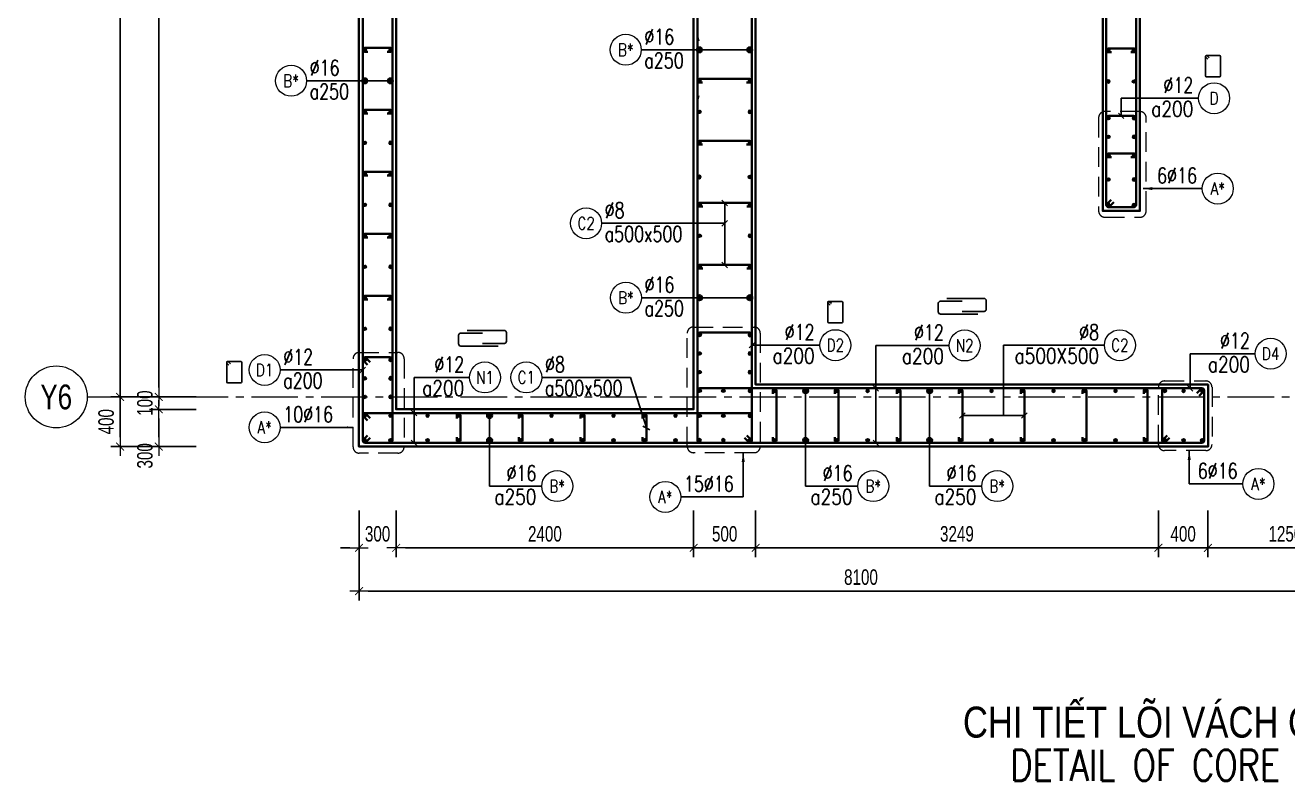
# Model space of a CAD drawing. Header units: millimetres. Extents: x 738475 to 1279438, y -34239 to 156422.
# Drawn here: x 1242286 to 1252472, y 132784 to 138878 of the extents above; entities that cross this region are included whole.
import ezdxf
from ezdxf.enums import TextEntityAlignment as Align

# ---------------------------------------------------------------- set-up
doc = ezdxf.new("R2010")
doc.units = ezdxf.units.MM
doc.header["$MEASUREMENT"] = 0
doc.linetypes.add('HIDDEN2', pattern=[4.7625, 3.175, -1.5875])
doc.linetypes.add('OF_Grid_1$0$CENTER2', pattern=[1.125, 0.75, -0.125, 0.125, -0.125])
doc.layers.get('0').update_dxf_attribs({"lineweight": 20})
doc.layers.get('Defpoints').update_dxf_attribs({"color": 151, "lineweight": 9})
for name, color, linetype, lineweight in [('KC-LEADER', 153, 'Continuous', 18), ('KC-THEP', 6, 'Continuous', 40), ('NDC_S_ANNO', 7, 'Continuous', 20), ('NDC_S_DIM', 1, 'Continuous', 15), ('NDC_S_ENG TITLE', 3, 'Continuous', 20), ('NDC_S_HIDDEN', 8, 'HIDDEN2', 13), ('NDC_S_LEADER', 1, 'Continuous', 15), ('NDC_S_REBAR', 4, 'Continuous', 35), ('NDC_S_STIRRUP', 4, 'Continuous', 40), ('NDC_S_TEXT SYMBOL', 7, 'Continuous', 20), ('NDC_S_VN TEXT', 7, 'Continuous', 20), ('NDC_S_VN TITLE', 6, 'Continuous', 35), ('NDC_S_WALL', 6, 'Continuous', 35), ('OF_Grid_1$0$NDC_S_AXIS', 5, 'OF_Grid_1$0$CENTER2', 13), ('OF_Grid_1$0$NDC_S_SYMBOL', 1, 'Continuous', 15), ('OF_Grid_1$0$NDC_S_TEXT SYMBOL', 7, 'Continuous', 20)]:
    doc.layers.add(name, color=color, linetype=linetype, lineweight=lineweight)
doc.layers.add('Leader', color=6, linetype='Continuous')
doc.layers.add('Ligature', color=1, linetype='Continuous')
doc.styles.add('NDC_ANNO', font='', dxfattribs={"width": 0.8})
doc.styles.add('NDC_ARIAL', font='arial.ttf', dxfattribs={"width": 0.85})
doc.styles.add('NDC_DIM', font='', dxfattribs={"width": 0.75})
doc.styles.add('NDC_EN TXT', font='romans.shx', dxfattribs={"width": 0.8})
doc.styles.add('NDC_VIE TXT', font='arial.ttf', dxfattribs={"width": 0.8})
doc.styles.add('OF_Grid_1$0$NDC_ANNO', font='', dxfattribs={"width": 0.8})
doc.styles.get('NDC_ANNO').set_extended_font_data('Dotum')
doc.styles.get('NDC_DIM').set_extended_font_data('Dotum')
doc.styles.get('OF_Grid_1$0$NDC_ANNO').set_extended_font_data('Dotum')
doc.dimstyles.new('NDC_1-50', dxfattribs={"dimscale": 50, "dimtxt": 2.5, "dimasz": 1, "dimexe": 1.5, "dimexo": 0, "dimgap": 0.8, "dimtad": 1, "dimdec": 0, "dimdsep": 46, "dimtxsty": 'NDC_ARIAL', "dimblk": 'DIMMARK', "dimcen": 49999.938995, "dimdle": 1.5, "dimclrd": 1, "dimclre": 1, "dimclrt": 3, "dimadec": 0, "dimazin": 0, "dimtfac": 1, "dimtdec": 0, "dimtix": 1, "dimtmove": 2, "dimatfit": 3, "dimfxl": 1, "dimarcsym": 0})
doc.dimstyles.new('NDC_dim_30', dxfattribs={"dimscale": 30, "dimtxt": 2.5, "dimasz": 1.5, "dimexe": 1.5, "dimexo": 2.5, "dimgap": 1, "dimtad": 1, "dimdec": 0, "dimzin": 0, "dimdsep": 46, "dimtxsty": 'NDC_DIM', "dimblk": 'DIMMARK', "dimcen": 0.09, "dimdle": 1.2, "dimclrd": 1, "dimclre": 1, "dimclrt": 3, "dimadec": 0, "dimazin": 0, "dimtfac": 1, "dimtdec": 0, "dimtix": 1, "dimtofl": 0, "dimtmove": 0, "dimatfit": 3, "dimfxl": 6, "dimfxlon": 1, "dimtolj": 1, "dimtzin": 0, "dimarcsym": 0})
doc.dimstyles.new('NDC_dim_50', dxfattribs={"dimscale": 50, "dimtxt": 2.5, "dimasz": 1.5, "dimexe": 1.5, "dimexo": 2.5, "dimgap": 1, "dimtad": 1, "dimdec": 0, "dimzin": 0, "dimdsep": 46, "dimtxsty": 'NDC_DIM', "dimblk": 'DIMMARK', "dimcen": 0.09, "dimdle": 1.2, "dimclrd": 1, "dimclre": 1, "dimclrt": 3, "dimadec": 0, "dimazin": 0, "dimtfac": 1, "dimtdec": 0, "dimtix": 1, "dimtofl": 0, "dimtmove": 0, "dimatfit": 3, "dimfxl": 6, "dimfxlon": 1, "dimtolj": 1, "dimtzin": 0, "dimarcsym": 0})

# ---------------------------------------------------------------- blocks, each defined once
blk = doc.blocks.new('THEP')
at = {"layer": 'KC-LEADER', "color": 6}
blk.add_circle((0, 0), 14, dxfattribs=at)
at = {"layer": 'KC-THEP'}
for p, q in [((-14, 0), (14, 0)), ((10, 10), (-10, -10)), ((-10, 10), (10, -10)), ((0, 14), (0, -14))]:
    blk.add_line(p, q, dxfattribs=at)
blk = doc.blocks.new('DIMMARK')
at = {"layer": 'NDC_S_DIM', "color": 1}
blk.add_line((-1.5, 0), (1, 0), dxfattribs=at)
at = {"layer": 'NDC_S_DIM', "color": 2, "const_width": 0.1}
blk.add_lwpolyline([(-0.42, -0.42), (0.42, 0.42)], dxfattribs=at)
blk = doc.blocks.new('*U9')
blk.add_circle((2.5, 0), 2.5)
at = {"layer": 'NDC_S_VN TEXT', "color": 3, "style": 'NDC_EN TXT', "width": 0.75}
blk.add_attdef('DK2', text='', height=2.5, dxfattribs=at).set_placement((-0.85, 0.85), align=Align.RIGHT)
at = {"layer": 'NDC_S_VN TEXT', "color": 7, "style": 'NDC_EN TXT', "width": 0.8}
blk.add_attdef('SH3', text='', height=2, dxfattribs=at).set_placement((2.5, 0), align=Align.MIDDLE)
blk = doc.blocks.new('*U13')
blk.add_circle((-2.5, 0), 2.5)
at = {"layer": 'NDC_S_VN TEXT', "color": 3, "style": 'NDC_EN TXT', "width": 0.75}
blk.add_attdef('DK1', (0.5, 0.85), '', height=2.5, dxfattribs=at)
at = {"layer": 'NDC_S_VN TEXT', "color": 7, "style": 'NDC_EN TXT', "width": 0.8}
blk.add_attdef('SH2', text='', height=2, dxfattribs=at).set_placement((-2.5, 0), align=Align.MIDDLE)
blk = doc.blocks.new('*U10')
blk.add_circle((2.5, 0), 2.5)
at = {"layer": 'NDC_S_VN TEXT', "color": 3, "style": 'NDC_EN TXT'}
for tag, width, p in [('DK2', 0.75, (-0.85, 0.85)), ('KC2', 0.8, (-0.85, -2.97))]:
    blk.add_attdef(tag, text='', height=2.5, dxfattribs=dict(at, width=width)).set_placement(p, align=Align.RIGHT)
at = {"layer": 'NDC_S_VN TEXT', "color": 7, "style": 'NDC_EN TXT', "width": 0.8}
blk.add_attdef('SH3', text='', height=2, dxfattribs=at).set_placement((2.5, 0), align=Align.MIDDLE)
blk = doc.blocks.new('*U12')
blk.add_circle((-2.5, 0), 2.5)
at = {"layer": 'NDC_S_VN TEXT', "color": 3, "style": 'NDC_EN TXT', "width": 0.75}
for tag, p in [('DK1', (0.5, 0.85)), ('KC1', (0.5, -2.97))]:
    blk.add_attdef(tag, p, '', height=2.5, dxfattribs=at)
at = {"layer": 'NDC_S_VN TEXT', "color": 7, "style": 'NDC_EN TXT', "width": 0.8}
blk.add_attdef('SH2', text='', height=2, dxfattribs=at).set_placement((-2.5, 0), align=Align.MIDDLE)
blk = doc.blocks.new('A$C72321851')
at = {"layer": 'Ligature'}
for points in [[(-61, -129), (-61, 171, -0.414214), (-43, 189), (26, 189, -0.414214), (43, 171), (43, -4)], [(-40, -4), (-40, -180, 0.414214), (-22, -197), (47, -197, 0.414214), (65, -180), (65, 121)]]:
    blk.add_lwpolyline(points, format="xyb", dxfattribs=at)
blk = doc.blocks.new('*U11')
blk.add_circle((-2.5, 0), 2.5)
at = {"layer": 'NDC_S_VN TEXT', "color": 3, "style": 'NDC_EN TXT', "width": 0.75}
for tag, p in [('DK1', (0.5, 0.85)), ('KC1', (0.5, -2.97))]:
    blk.add_attdef(tag, p, '', height=2.5, dxfattribs=at)
at = {"layer": 'NDC_S_VN TEXT', "color": 7, "style": 'NDC_EN TXT', "width": 0.8}
blk.add_attdef('SH2', text='', height=2, dxfattribs=at).set_placement((-2.5, 0), align=Align.MIDDLE)
blk = doc.blocks.new('*D522')
at = {"layer": 'Defpoints', "color": 0, "transparency": 16777216}
for p in [(1245279, 136491), (1244979, 136191), (1245279, 134663)]:
    blk.add_point(p, dxfattribs=at)
at = {"layer": 'NDC_S_DIM', "color": 1, "lineweight": -2, "transparency": 16777216}
for p, q in [((1244979, 134963), (1244979, 134588)), ((1245279, 134963), (1245279, 134588)), ((1244904, 134663), (1244829, 134663)), ((1245354, 134663), (1245429, 134663))]:
    blk.add_line(p, q, dxfattribs=at)
at = {"layer": 'NDC_S_DIM', "color": 1, "lineweight": -2, "transparency": 16777216, "xscale": 75, "yscale": 75, "zscale": 75}
blk.add_blockref('DIMMARK', (1244979, 134663), dxfattribs=at)
at = {"layer": 'NDC_S_DIM', "color": 1, "lineweight": -2, "transparency": 16777216, "xscale": 75, "yscale": 75, "zscale": 75, "rotation": 180}
blk.add_blockref('DIMMARK', (1245279, 134663), dxfattribs=at)
at = {"layer": 'NDC_S_DIM', "color": 3, "transparency": 16777216, "insert": (1245129, 134775), "char_height": 125, "attachment_point": 5, "style": 'NDC_DIM'}
blk.add_mtext('\\A1;300', dxfattribs=at)
blk = doc.blocks.new('*D523')
at = {"layer": 'Defpoints', "color": 0, "transparency": 16777216}
for p in [(1245279, 136491), (1247679, 136491), (1247679, 134663)]:
    blk.add_point(p, dxfattribs=at)
at = {"layer": 'NDC_S_DIM', "color": 1, "lineweight": -2, "transparency": 16777216}
for p, q in [((1245279, 134963), (1245279, 134588)), ((1247679, 134963), (1247679, 134588)), ((1245354, 134663), (1247604, 134663))]:
    blk.add_line(p, q, dxfattribs=at)
at = {"layer": 'NDC_S_DIM', "color": 1, "lineweight": -2, "transparency": 16777216, "xscale": 75, "yscale": 75, "zscale": 75, "rotation": 180}
blk.add_blockref('DIMMARK', (1245279, 134663), dxfattribs=at)
at = {"layer": 'NDC_S_DIM', "color": 1, "lineweight": -2, "transparency": 16777216, "xscale": 75, "yscale": 75, "zscale": 75}
blk.add_blockref('DIMMARK', (1247679, 134663), dxfattribs=at)
at = {"layer": 'NDC_S_DIM', "color": 3, "transparency": 16777216, "insert": (1246479, 134775), "char_height": 125, "attachment_point": 5, "style": 'NDC_DIM'}
blk.add_mtext('\\A1;2400', dxfattribs=at)
blk = doc.blocks.new('*D492')
at = {"layer": 'Defpoints', "color": 0, "transparency": 16777216}
for p in [(1248179, 136691), (1247679, 136491), (1248179, 134663)]:
    blk.add_point(p, dxfattribs=at)
at = {"layer": 'NDC_S_DIM', "color": 1, "lineweight": -2, "transparency": 16777216}
for p, q in [((1247679, 134963), (1247679, 134588)), ((1248179, 134963), (1248179, 134588)), ((1247754, 134663), (1248104, 134663))]:
    blk.add_line(p, q, dxfattribs=at)
at = {"layer": 'NDC_S_DIM', "color": 1, "lineweight": -2, "transparency": 16777216, "xscale": 75, "yscale": 75, "zscale": 75, "rotation": 180}
blk.add_blockref('DIMMARK', (1247679, 134663), dxfattribs=at)
at = {"layer": 'NDC_S_DIM', "color": 1, "lineweight": -2, "transparency": 16777216, "xscale": 75, "yscale": 75, "zscale": 75}
blk.add_blockref('DIMMARK', (1248179, 134663), dxfattribs=at)
at = {"layer": 'NDC_S_DIM', "color": 3, "transparency": 16777216, "insert": (1247929, 134775), "char_height": 125, "attachment_point": 5, "style": 'NDC_DIM'}
blk.add_mtext('\\A1;500', dxfattribs=at)
blk = doc.blocks.new('*D493')
at = {"layer": 'Defpoints', "color": 0, "transparency": 16777216}
for p in [(1243364, 147480), (1245608, 147480), (1245717, 135880)]:
    blk.add_point(p, dxfattribs=at)
at = {"layer": 'NDC_S_DIM', "color": 1, "lineweight": -2, "transparency": 16777216}
for p, q in [((1243664, 147480), (1243289, 147480)), ((1243364, 135955), (1243364, 147405)), ((1243664, 135880), (1243289, 135880))]:
    blk.add_line(p, q, dxfattribs=at)
at = {"layer": 'NDC_S_DIM', "color": 1, "lineweight": -2, "transparency": 16777216, "xscale": 75, "yscale": 75, "zscale": 75}
for p, rotation in [((1243364, 147480), 90), ((1243364, 135880), 270)]:
    blk.add_blockref('DIMMARK', p, dxfattribs=dict(at, rotation=rotation))
at = {"layer": 'NDC_S_DIM', "color": 3, "transparency": 16777216, "insert": (1243252, 141680), "char_height": 125, "attachment_point": 5, "rotation": 90, "style": 'NDC_DIM'}
blk.add_mtext('\\A1;11600', dxfattribs=at)
blk = doc.blocks.new('*D495')
at = {"layer": 'Defpoints', "color": 0, "transparency": 16777216}
for p in [(1253079, 135480), (1244979, 134866), (1253079, 134314)]:
    blk.add_point(p, dxfattribs=at)
at = {"layer": 'NDC_S_DIM', "color": 1, "lineweight": -2, "transparency": 16777216}
for p, q in [((1244979, 134614), (1244979, 134239)), ((1253079, 134614), (1253079, 134239)), ((1245054, 134314), (1253004, 134314))]:
    blk.add_line(p, q, dxfattribs=at)
at = {"layer": 'NDC_S_DIM', "color": 1, "lineweight": -2, "transparency": 16777216, "xscale": 75, "yscale": 75, "zscale": 75, "rotation": 180}
blk.add_blockref('DIMMARK', (1244979, 134314), dxfattribs=at)
at = {"layer": 'NDC_S_DIM', "color": 1, "lineweight": -2, "transparency": 16777216, "xscale": 75, "yscale": 75, "zscale": 75}
blk.add_blockref('DIMMARK', (1253079, 134314), dxfattribs=at)
at = {"layer": 'NDC_S_DIM', "color": 3, "transparency": 16777216, "insert": (1249029, 134426), "char_height": 125, "attachment_point": 5, "style": 'NDC_DIM'}
blk.add_mtext('\\A1;8100', dxfattribs=at)
blk = doc.blocks.new('*D496')
at = {"layer": 'Defpoints', "color": 0, "ltscale": 200, "transparency": 16777216}
for p in [(1248179, 136691), (1251428, 135574), (1251428, 134663)]:
    blk.add_point(p, dxfattribs=at)
at = {"layer": 'NDC_S_DIM', "color": 1, "lineweight": -2, "ltscale": 200, "transparency": 16777216}
for p, q in [((1248179, 134963), (1248179, 134588)), ((1251428, 134963), (1251428, 134588)), ((1248254, 134663), (1251353, 134663))]:
    blk.add_line(p, q, dxfattribs=at)
at = {"layer": 'NDC_S_DIM', "color": 1, "lineweight": -2, "ltscale": 200, "transparency": 16777216, "xscale": 75, "yscale": 75, "zscale": 75, "rotation": 180}
blk.add_blockref('DIMMARK', (1248179, 134663), dxfattribs=at)
at = {"layer": 'NDC_S_DIM', "color": 1, "lineweight": -2, "ltscale": 200, "transparency": 16777216, "xscale": 75, "yscale": 75, "zscale": 75}
blk.add_blockref('DIMMARK', (1251428, 134663), dxfattribs=at)
at = {"layer": 'NDC_S_DIM', "color": 3, "ltscale": 200, "transparency": 16777216, "insert": (1249803, 134775), "char_height": 125, "attachment_point": 5, "style": 'NDC_DIM'}
blk.add_mtext('\\A1;3249', dxfattribs=at)
blk = doc.blocks.new('*D497')
at = {"layer": 'Defpoints', "color": 0, "ltscale": 200, "transparency": 16777216}
for p in [(1251428, 135574), (1251828, 135480), (1251828, 134663)]:
    blk.add_point(p, dxfattribs=at)
at = {"layer": 'NDC_S_DIM', "color": 1, "lineweight": -2, "ltscale": 200, "transparency": 16777216}
for p, q in [((1251428, 134963), (1251428, 134588)), ((1251828, 134963), (1251828, 134588)), ((1251503, 134663), (1251753, 134663))]:
    blk.add_line(p, q, dxfattribs=at)
at = {"layer": 'NDC_S_DIM', "color": 1, "lineweight": -2, "ltscale": 200, "transparency": 16777216, "xscale": 75, "yscale": 75, "zscale": 75, "rotation": 180}
blk.add_blockref('DIMMARK', (1251428, 134663), dxfattribs=at)
at = {"layer": 'NDC_S_DIM', "color": 1, "lineweight": -2, "ltscale": 200, "transparency": 16777216, "xscale": 75, "yscale": 75, "zscale": 75}
blk.add_blockref('DIMMARK', (1251828, 134663), dxfattribs=at)
at = {"layer": 'NDC_S_DIM', "color": 3, "ltscale": 200, "transparency": 16777216, "insert": (1251628, 134775), "char_height": 125, "attachment_point": 5, "style": 'NDC_DIM'}
blk.add_mtext('\\A1;400', dxfattribs=at)
blk = doc.blocks.new('*D498')
at = {"layer": 'Defpoints', "color": 0, "ltscale": 200, "transparency": 16777216}
for p in [(1251828, 135480), (1253078, 135480), (1253078, 134663)]:
    blk.add_point(p, dxfattribs=at)
at = {"layer": 'NDC_S_DIM', "color": 1, "lineweight": -2, "ltscale": 200, "transparency": 16777216}
for p, q in [((1251828, 134963), (1251828, 134588)), ((1253078, 134963), (1253078, 134588)), ((1251903, 134663), (1253003, 134663))]:
    blk.add_line(p, q, dxfattribs=at)
at = {"layer": 'NDC_S_DIM', "color": 1, "lineweight": -2, "ltscale": 200, "transparency": 16777216, "xscale": 75, "yscale": 75, "zscale": 75, "rotation": 180}
blk.add_blockref('DIMMARK', (1251828, 134663), dxfattribs=at)
at = {"layer": 'NDC_S_DIM', "color": 1, "lineweight": -2, "ltscale": 200, "transparency": 16777216, "xscale": 75, "yscale": 75, "zscale": 75}
blk.add_blockref('DIMMARK', (1253078, 134663), dxfattribs=at)
at = {"layer": 'NDC_S_DIM', "color": 3, "ltscale": 200, "transparency": 16777216, "insert": (1252453, 134775), "char_height": 125, "attachment_point": 5, "style": 'NDC_DIM'}
blk.add_mtext('\\A1;1250', dxfattribs=at)
blk = doc.blocks.new('*U15')
at = {"layer": 'OF_Grid_1$0$NDC_S_SYMBOL'}
blk.add_line((5, 0), (9, 0), dxfattribs=at)
blk.add_circle((0, 0), 5, dxfattribs=at)
at = {"layer": 'OF_Grid_1$0$NDC_S_TEXT SYMBOL', "color": 7, "style": 'OF_Grid_1$0$NDC_ANNO', "width": 0.8}
blk.add_attdef('GRID', text='', height=4, rotation=270, dxfattribs=at).set_placement((0, 0), align=Align.MIDDLE)
blk = doc.blocks.new('*D502')
at = {"layer": 'Defpoints', "color": 0, "ltscale": 200, "transparency": 16777216}
for p in [(1245717, 135880), (1243364, 135780), (1245279, 135780)]:
    blk.add_point(p, dxfattribs=at)
at = {"layer": 'NDC_S_DIM', "color": 1, "lineweight": -2, "ltscale": 200, "transparency": 16777216}
for p, q in [((1243364, 135955), (1243364, 136030)), ((1243664, 135880), (1243289, 135880)), ((1243664, 135780), (1243289, 135780)), ((1243364, 135705), (1243364, 135630))]:
    blk.add_line(p, q, dxfattribs=at)
at = {"layer": 'NDC_S_DIM', "color": 1, "lineweight": -2, "ltscale": 200, "transparency": 16777216, "xscale": 75, "yscale": 75, "zscale": 75}
for p, rotation in [((1243364, 135880), 270), ((1243364, 135780), 90)]:
    blk.add_blockref('DIMMARK', p, dxfattribs=dict(at, rotation=rotation))
at = {"layer": 'NDC_S_DIM', "color": 3, "ltscale": 200, "transparency": 16777216, "insert": (1243252, 135830), "char_height": 125, "attachment_point": 5, "rotation": 90, "style": 'NDC_DIM'}
blk.add_mtext('\\A1;100', dxfattribs=at)
blk = doc.blocks.new('*D503')
at = {"layer": 'Defpoints', "color": 0, "ltscale": 200, "transparency": 16777216}
for p in [(1245279, 135780), (1243364, 135480), (1245041, 135480)]:
    blk.add_point(p, dxfattribs=at)
at = {"layer": 'NDC_S_DIM', "color": 1, "lineweight": -2, "ltscale": 200, "transparency": 16777216}
for p, q in [((1243664, 135780), (1243289, 135780)), ((1243364, 135705), (1243364, 135555)), ((1243664, 135480), (1243289, 135480))]:
    blk.add_line(p, q, dxfattribs=at)
at = {"layer": 'NDC_S_DIM', "color": 1, "lineweight": -2, "ltscale": 200, "transparency": 16777216, "xscale": 75, "yscale": 75, "zscale": 75}
for p, rotation in [((1243364, 135780), 90), ((1243364, 135480), 270)]:
    blk.add_blockref('DIMMARK', p, dxfattribs=dict(at, rotation=rotation))
at = {"layer": 'NDC_S_DIM', "color": 3, "ltscale": 200, "transparency": 16777216, "insert": (1243252, 135405), "char_height": 125, "attachment_point": 5, "rotation": 90, "style": 'NDC_DIM'}
blk.add_mtext('\\A1;300', dxfattribs=at)
blk = doc.blocks.new('*D504')
at = {"layer": 'Defpoints', "color": 0, "ltscale": 200, "transparency": 16777216}
for p in [(1243052, 135880), (1245093, 135880), (1245061, 135480)]:
    blk.add_point(p, dxfattribs=at)
at = {"layer": 'NDC_S_DIM', "color": 1, "lineweight": -2, "ltscale": 200, "transparency": 16777216}
for p, q in [((1243352, 135880), (1242977, 135880)), ((1243052, 135555), (1243052, 135805)), ((1243352, 135480), (1242977, 135480))]:
    blk.add_line(p, q, dxfattribs=at)
at = {"layer": 'NDC_S_DIM', "color": 1, "lineweight": -2, "ltscale": 200, "transparency": 16777216, "xscale": 75, "yscale": 75, "zscale": 75}
for p, rotation in [((1243052, 135880), 90), ((1243052, 135480), 270)]:
    blk.add_blockref('DIMMARK', p, dxfattribs=dict(at, rotation=rotation))
at = {"layer": 'NDC_S_DIM', "color": 3, "ltscale": 200, "transparency": 16777216, "insert": (1242939, 135680), "char_height": 125, "attachment_point": 5, "rotation": 90, "style": 'NDC_DIM'}
blk.add_mtext('\\A1;400', dxfattribs=at)
blk = doc.blocks.new('*D505')
at = {"layer": 'Defpoints', "color": 0, "ltscale": 200, "transparency": 16777216}
for p in [(1243052, 147480), (1245093, 147480), (1245093, 135880)]:
    blk.add_point(p, dxfattribs=at)
at = {"layer": 'NDC_S_DIM', "color": 1, "lineweight": -2, "ltscale": 200, "transparency": 16777216}
for p, q in [((1243352, 147480), (1242977, 147480)), ((1243052, 135955), (1243052, 147405)), ((1243352, 135880), (1242977, 135880))]:
    blk.add_line(p, q, dxfattribs=at)
at = {"layer": 'NDC_S_DIM', "color": 1, "lineweight": -2, "ltscale": 200, "transparency": 16777216, "xscale": 75, "yscale": 75, "zscale": 75}
for p, rotation in [((1243052, 147480), 90), ((1243052, 135880), 270)]:
    blk.add_blockref('DIMMARK', p, dxfattribs=dict(at, rotation=rotation))
at = {"layer": 'NDC_S_DIM', "color": 3, "ltscale": 200, "transparency": 16777216, "insert": (1242939, 141680), "char_height": 125, "attachment_point": 5, "rotation": 90, "style": 'NDC_DIM'}
blk.add_mtext('\\A1;11600', dxfattribs=at)
blk = doc.blocks.new('Drawing name_symbol')
at = {"layer": 'NDC_S_ENG TITLE', "style": 'NDC_EN TXT', "width": 0.8}
blk.add_attdef('SECTDET1', text='', height=5, dxfattribs=at).set_placement((0, 1.01), align=Align.CENTER)
at = {"layer": 'NDC_S_TEXT SYMBOL', "lineweight": 25, "style": 'NDC_ANNO', "width": 0.8}
blk.add_attdef('SSCALE', text='', height=2.5, dxfattribs=at).set_placement((0, -4), align=Align.CENTER)
at = {"layer": 'NDC_S_VN TITLE', "style": 'NDC_VIE TXT', "width": 0.8}
blk.add_attdef('SECTDET2', text='', height=5, dxfattribs=at).set_placement((0, 7.97), align=Align.CENTER)

msp = doc.modelspace()

# ---------------------------------------------------------------- linework, layer by layer
at = {"layer": 'Ligature'}
for points in [[(1251827.441, 138605.057), (1251811.475, 138621.023, -0.668178638), (1251817.248, 138634.962), (1251921.877, 138634.962, -0.414213562), (1251930.042, 138626.797), (1251930.042, 138469.689, -0.414213562), (1251921.877, 138461.524), (1251817.248, 138461.524, -0.414213562), (1251809.084, 138469.689), (1251809.084, 138626.797, -0.668178638), (1251823.022, 138632.57), (1251838.988, 138616.604)], [(1248779.546, 136621.03), (1248763.58, 136636.996, -0.668178638), (1248769.353, 136650.934), (1248873.982, 136650.934, -0.414213562), (1248882.147, 136642.77), (1248882.147, 136485.662, -0.414213562), (1248873.982, 136477.497), (1248769.353, 136477.497, -0.414213562), (1248761.188, 136485.662), (1248761.188, 136642.77, -0.668178638), (1248775.126, 136648.543), (1248791.092, 136632.577)], [(1243929.975, 136136.662), (1243914.009, 136152.628, -0.668178638), (1243919.782, 136166.566), (1244024.411, 136166.566, -0.414213562), (1244032.576, 136158.401), (1244032.576, 136001.293, -0.414213562), (1244024.411, 135993.128), (1243919.782, 135993.128, -0.414213562), (1243911.617, 136001.293), (1243911.617, 136158.401, -0.668178638), (1243925.555, 136164.174), (1243941.521, 136148.208)]]:
    msp.add_lwpolyline(points, format="xyb", dxfattribs=at)
at = {"layer": 'NDC_S_HIDDEN', "ltscale": 50}
for points in [[(1250996.149, 137330.175), (1251279.735, 137330.175, 0.414213562), (1251329.735, 137380.175), (1251329.735, 138131.933, 0.414213562), (1251279.735, 138181.933), (1250996.149, 138181.933, 0.414213562), (1250946.149, 138131.933), (1250946.149, 137380.175, 0.414213562)], [(1247676.751, 136444.148), (1248166.759, 136444.148, -0.414213562), (1248216.759, 136394.148), (1248216.759, 135480.539, -0.414213562), (1248166.759, 135430.539), (1247676.751, 135430.539, -0.414213562), (1247626.751, 135480.539), (1247626.751, 136394.148, -0.414213562)], [(1244981.027, 136238.741), (1245293.287, 136238.741, -0.414213562), (1245343.287, 136188.741), (1245343.287, 135477.191, -0.414213562), (1245293.287, 135427.191), (1244981.027, 135427.191, -0.414213562), (1244931.027, 135477.191), (1244931.027, 136188.741, -0.414213562)], [(1251478.036, 136008.741), (1251810.943, 136008.741, -0.414213562), (1251860.943, 135958.741), (1251860.943, 135497, -0.414213562), (1251810.943, 135447), (1251478.036, 135447, -0.414213562), (1251428.036, 135497), (1251428.036, 135958.741, -0.414213562)]]:
    msp.add_lwpolyline(points, format="xyb", close=True, dxfattribs=at)
at = {"layer": 'NDC_S_REBAR'}
for points in [[(1245207.348, 138665.175), (1245232.348, 138665.175, 1), (1245232.348, 138695.175), (1245025.324, 138695.175, 1), (1245025.324, 138665.175), (1245050.324, 138665.175)], [(1251206.548, 138660.256), (1251231.548, 138660.256, 1), (1251231.548, 138690.256), (1251024.524, 138690.256, 1), (1251024.524, 138660.256), (1251049.524, 138660.256)], [(1248105.792, 138415.175), (1248130.792, 138415.175, 1), (1248130.792, 138445.175), (1247725.324, 138445.175, 1), (1247725.324, 138415.175), (1247750.324, 138415.175)], [(1245207.348, 138165.175), (1245232.348, 138165.175, 1), (1245232.348, 138195.175), (1245025.324, 138195.175, 1), (1245025.324, 138165.175), (1245050.324, 138165.175)], [(1248105.792, 137915.175), (1248130.792, 137915.175, 1), (1248130.792, 137945.175), (1247725.324, 137945.175, 1), (1247725.324, 137915.175), (1247750.324, 137915.175)], [(1251206.548, 137813.32), (1251231.548, 137813.32, 1), (1251231.548, 137843.32), (1251024.524, 137843.32, 1), (1251024.524, 137813.32), (1251049.524, 137813.32)], [(1245207.348, 137665.175), (1245232.348, 137665.175, 1), (1245232.348, 137695.175), (1245025.324, 137695.175, 1), (1245025.324, 137665.175), (1245050.324, 137665.175)], [(1248107.348, 137415.175), (1248132.348, 137415.175, 1), (1248132.348, 137445.175), (1247726.879, 137445.175, 1), (1247726.879, 137415.175), (1247751.879, 137415.175)], [(1245207.348, 137165.175), (1245232.348, 137165.175, 1), (1245232.348, 137195.175), (1245025.324, 137195.175, 1), (1245025.324, 137165.175), (1245050.324, 137165.175)], [(1248107.348, 136915.175), (1248132.348, 136915.175, 1), (1248132.348, 136945.175), (1247726.879, 136945.175, 1), (1247726.879, 136915.175), (1247751.879, 136915.175)], [(1245207.348, 136665.175), (1245232.348, 136665.175, 1), (1245232.348, 136695.175), (1245025.324, 136695.175, 1), (1245025.324, 136665.175), (1245050.324, 136665.175)], [(1248317.348, 135905.175), (1248317.348, 135930.175, -1), (1248347.348, 135930.175), (1248347.348, 135530.175, -1), (1248317.348, 135530.175), (1248317.348, 135555.175)], [(1248817.348, 135905.175), (1248817.348, 135930.175, -1), (1248847.348, 135930.175), (1248847.348, 135530.175, -1), (1248817.348, 135530.175), (1248817.348, 135555.175)], [(1249317.348, 135905.175), (1249317.348, 135930.175, -1), (1249347.348, 135930.175), (1249347.348, 135530.175, -1), (1249317.348, 135530.175), (1249317.348, 135555.175)], [(1249817.348, 135905.175), (1249817.348, 135930.175, -1), (1249847.348, 135930.175), (1249847.348, 135530.175, -1), (1249817.348, 135530.175), (1249817.348, 135555.175)], [(1250317.348, 135905.175), (1250317.348, 135930.175, -1), (1250347.348, 135930.175), (1250347.348, 135530.175, -1), (1250317.348, 135530.175), (1250317.348, 135555.175)], [(1250817.348, 135905.175), (1250817.348, 135930.175, -1), (1250847.348, 135930.175), (1250847.348, 135530.175, -1), (1250817.348, 135530.175), (1250817.348, 135555.175)], [(1251310.324, 135905.175), (1251310.324, 135930.175, -1), (1251340.324, 135930.175), (1251340.324, 135530.175, -1), (1251310.324, 135530.175), (1251310.324, 135555.175)], [(1245767.348, 135555.175), (1245767.348, 135530.175, 1), (1245797.348, 135530.175), (1245797.348, 135730.175, 1), (1245767.348, 135730.175), (1245767.348, 135705.175)], [(1246267.348, 135555.175), (1246267.348, 135530.175, 1), (1246297.348, 135530.175), (1246297.348, 135730.175, 1), (1246267.348, 135730.175), (1246267.348, 135705.175)], [(1246767.348, 135555.175), (1246767.348, 135530.175, 1), (1246797.348, 135530.175), (1246797.348, 135730.175, 1), (1246767.348, 135730.175), (1246767.348, 135705.175)], [(1247267.348, 135555.175), (1247267.348, 135530.175, 1), (1247297.348, 135530.175), (1247297.348, 135730.175, 1), (1247267.348, 135730.175), (1247267.348, 135705.175)]]:
    msp.add_lwpolyline(points, format="xyb", dxfattribs=at)
at = {"layer": 'NDC_S_STIRRUP'}
for points in [[(1245048.836, 135570.175), (1245008.836, 135530.175, 0.414213562), (1245028.836, 135510.175), (1245228.836, 135510.175, 0.414213562), (1245248.836, 135530.175), (1245248.836, 147830.175, 0.414213562), (1245228.836, 147850.175), (1245028.836, 147850.175, 0.414213562), (1245008.836, 147830.175), (1245008.836, 135530.175, 0.414213562), (1245028.836, 135510.175), (1245068.836, 135550.175)], [(1247718.836, 138311.525), (1247708.836, 138281.525), (1247708.836, 147830.175, -0.414213562), (1247728.836, 147850.175), (1248128.836, 147850.175, -0.414213562), (1248148.836, 147830.175), (1248148.836, 144580.85), (1248148.836, 144580.85)], [(1251048.036, 137470.175), (1251008.036, 137430.175, 0.414213562), (1251028.036, 137410.175), (1251228.036, 137410.175, 0.414213562), (1251248.036, 137430.175), (1251248.036, 147830.175, 0.414213562), (1251228.036, 147850.175), (1251028.036, 147850.175, 0.414213562), (1251008.036, 147830.175), (1251008.036, 137430.175, 0.414213562), (1251028.036, 137410.175), (1251068.036, 137450.175)], [(1248148.836, 145080.175), (1248148.836, 145080.175), (1248148.836, 135530.175, -0.414213562), (1248128.836, 135510.175), (1247728.836, 135510.175, -0.414213562), (1247708.836, 135530.175), (1247708.836, 138780.85), (1247718.836, 138750.85)], [(1251048.036, 137470.175), (1251008.036, 137430.175, 0.414213562), (1251028.036, 137410.175), (1251228.036, 137410.175, 0.414213562), (1251248.036, 137430.175), (1251248.036, 138127.615, 0.414213562), (1251228.036, 138147.615), (1251028.036, 138147.615, 0.414213562), (1251008.036, 138127.615), (1251008.036, 137430.175, 0.414213562), (1251028.036, 137410.175), (1251068.036, 137450.175)], [(1248108.836, 135570.175), (1248148.836, 135530.175, -0.414213562), (1248128.836, 135510.175), (1247728.836, 135510.175, -0.414213562), (1247708.836, 135530.175), (1247708.836, 136379.991, -0.414213562), (1247728.836, 136399.991), (1248128.836, 136399.991, -0.414213562), (1248148.836, 136379.991), (1248148.836, 135530.175, -0.414213562), (1248128.836, 135510.175), (1248088.836, 135550.175)], [(1245048.836, 136140.175), (1245008.836, 136180.175, -0.414213562), (1245028.836, 136200.175), (1245228.836, 136200.175, -0.414213562), (1245248.836, 136180.175), (1245248.836, 135530.175, -0.414213562), (1245228.836, 135510.175), (1245028.836, 135510.175, -0.414213562), (1245008.836, 135530.175), (1245008.836, 136180.175, -0.414213562), (1245028.836, 136200.175), (1245068.836, 136160.175)], [(1251738.036, 135910.175), (1251778.036, 135950.175, -0.414213562), (1251798.036, 135930.175), (1251798.036, 135530.175, -0.414213562), (1251778.036, 135510.175), (1247728.836, 135510.175, -0.414213562), (1247708.836, 135530.175), (1247708.836, 135930.175, -0.414213562), (1247728.836, 135950.175), (1251778.036, 135950.175, -0.414213562), (1251798.036, 135930.175), (1251758.036, 135890.175)], [(1251498.036, 135570.175), (1251458.036, 135530.175, 0.414213562), (1251478.036, 135510.175), (1251778.036, 135510.175, 0.414213562), (1251798.036, 135530.175), (1251798.036, 135930.175, 0.414213562), (1251778.036, 135950.175), (1251478.036, 135950.175, 0.414213562), (1251458.036, 135930.175), (1251458.036, 135530.175, 0.414213562), (1251478.036, 135510.175), (1251518.036, 135550.175)], [(1245068.836, 135710.175), (1245028.836, 135750.175, 0.414213562), (1245008.836, 135730.175), (1245008.836, 135530.175, 0.414213562), (1245028.836, 135510.175), (1248128.836, 135510.175, 0.414213562), (1248148.836, 135530.175), (1248148.836, 135730.175, 0.414357585), (1248128.836, 135750.175), (1245028.836, 135750.175, 0.414213562), (1245008.836, 135730.175), (1245048.836, 135690.175)]]:
    msp.add_lwpolyline(points, format="xyb", dxfattribs=at)
at = {"layer": 'NDC_S_WALL'}
for points in [[(1251278.836, 147380.175), (1251278.836, 137380.175), (1250978.836, 137380.175), (1250978.836, 143030.175), (1248178.836, 143030.175), (1248178.836, 135980.175), (1251828.836, 135980.175), (1251828.836, 135480.175), (1244978.836, 135480.175), (1244978.836, 147880.175)], [(1245278.836, 147580.175), (1245278.836, 135780.175), (1247678.836, 135780.175), (1247678.836, 147580.175)]]:
    msp.add_lwpolyline(points, dxfattribs=at)
at = {"layer": 'OF_Grid_1$0$NDC_S_AXIS', "ltscale": 500}
msp.add_line((1242986.353, 135880.175), (1261606.941, 135880.175), dxfattribs=at)

# ---------------------------------------------------------------- block references
at = {"layer": 'KC-THEP'}
for p, rotation in [((1245025.324, 138680.175), 189.6685644363809), ((1247725.324, 138680.175), 189.6685644363809), ((1251231.548, 138675.256), 9.668564436380926), ((1245025.324, 138430.175), 189.6685644363809), ((1247725.324, 138430.175), 189.6685644363809), ((1251231.548, 138425.256), 9.668564436380926), ((1245025.324, 138180.175), 189.6685644363809), ((1247725.324, 138180.175), 189.6685644363809), ((1251024.524, 138128.32), 189.6685644363809), ((1245025.324, 137930.175), 189.6685644363809), ((1247725.324, 137930.175), 189.6685644363809), ((1251024.524, 137978.32), 189.6685644363809), ((1251024.524, 137828.32), 189.6685644363809), ((1245025.324, 137680.175), 189.6685644363809), ((1248132.348, 137654.743), 9.668564436380926), ((1251024.524, 137633.7), 189.6685644363809), ((1245025.324, 137430.175), 189.6685644363809), ((1247726.879, 137430.175), 189.6685644363809), ((1251231.548, 137428.32), 9.668564436380946), ((1245025.324, 137180.175), 189.6685644363809), ((1247726.879, 137180.175), 189.6685644363809), ((1245025.324, 136930.175), 189.6685644363809), ((1247726.879, 136930.175), 189.6685644363809), ((1245025.324, 136680.175), 189.6685644363809), ((1247726.879, 136680.175), 189.6685644363809), ((1245025.324, 136430.175), 189.6685644363809), ((1247726.879, 136380.175), 189.6685644363807), ((1245025.324, 136180.175), 189.6685644363809), ((1247726.879, 136230.175), 189.6685644363809), ((1247726.879, 136080.175), 189.6685644363809), ((1245025.324, 136030.175), 189.6685644363809), ((1245025.324, 135880.175), 189.6685644363809), ((1247726.879, 135930.175), 189.6685644363809), ((1247918.109, 135930.175), 189.6685644363809), ((1251325.324, 135930.175), 189.6685644363809), ((1245025.324, 135730.175), 189.6685644363809), ((1247726.879, 135728.47), 189.6685644363809), ((1247918.109, 135728.47), 189.6685644363809), ((1245232.348, 135530.175), 9.668564436380926), ((1245532.348, 135530.175), 9.668564436380926), ((1245782.348, 135530.175), 9.668564436380926), ((1246032.348, 135530.175), 9.668564436380926), ((1246282.348, 135530.175), 9.668564436380926), ((1246532.348, 135530.175), 9.668564436380926), ((1246782.348, 135530.175), 9.668564436380926), ((1247032.348, 135530.175), 9.668564436380926), ((1247282.348, 135530.175), 9.668564436380926), ((1247532.348, 135530.175), 9.668564436380926), ((1248132.348, 135530.175), 9.668564436380946), ((1248332.348, 135530.175), 9.668564436380946), ((1248582.348, 135530.175), 9.668564436380946), ((1248832.348, 135530.175), 9.668564436380946), ((1249082.348, 135530.175), 9.668564436380946), ((1249332.348, 135530.175), 9.668564436380946), ((1249582.348, 135530.175), 9.668564436380946), ((1249832.348, 135530.175), 9.668564436380946), ((1250082.348, 135530.175), 9.668564436380946), ((1250332.348, 135530.175), 9.668564436380946), ((1250582.348, 135530.175), 9.668564436380946), ((1250832.348, 135530.175), 9.668564436380946), ((1251082.348, 135530.175), 9.668564436380946), ((1251481.548, 135530.175), 9.668564436380946), ((1251631.548, 135530.175), 9.668564436380946), ((1251781.548, 135530.175), 9.668564436380946)]:
    msp.add_blockref('THEP', p, dxfattribs=dict(at, rotation=rotation))
at = {"layer": 'KC-THEP', "xscale": -1}
for p, rotation in [((1245232.348, 138680.175), 170.331435563619), ((1248132.348, 138680.175), 170.331435563619), ((1251024.524, 138675.256), 350.3314355636191), ((1245232.348, 138430.175), 170.331435563619), ((1248132.348, 138430.175), 170.331435563619), ((1251024.524, 138425.256), 350.3314355636191), ((1245232.348, 138180.175), 170.331435563619), ((1248132.348, 138180.175), 170.331435563619), ((1251231.548, 138128.32), 170.331435563619), ((1245232.348, 137930.175), 170.331435563619), ((1248132.348, 137930.175), 170.331435563619), ((1251231.548, 137978.32), 170.331435563619), ((1251231.548, 137828.32), 170.331435563619), ((1245232.348, 137680.175), 170.331435563619), ((1247725.324, 137654.743), 350.3314355636191), ((1251231.548, 137633.7), 170.331435563619), ((1245232.348, 137430.175), 170.331435563619), ((1248132.348, 137430.175), 170.331435563619), ((1251024.524, 137428.32), 350.3314355636191), ((1245232.348, 137180.175), 170.331435563619), ((1248132.348, 137180.175), 170.331435563619), ((1245232.348, 136930.175), 170.331435563619), ((1248132.348, 136930.175), 170.331435563619), ((1245232.348, 136680.175), 170.331435563619), ((1248132.348, 136680.175), 170.331435563619), ((1245232.348, 136430.175), 170.331435563619), ((1248132.348, 136380.175), 170.331435563619), ((1245232.348, 136180.175), 170.331435563619), ((1248132.348, 136230.175), 170.331435563619), ((1248132.348, 136080.175), 170.331435563619), ((1245232.348, 136030.175), 170.331435563619), ((1245232.348, 135880.175), 170.331435563619), ((1248132.348, 135930.175), 170.331435563619), ((1248332.348, 135930.175), 170.331435563619), ((1248582.348, 135930.175), 170.331435563619), ((1248832.348, 135930.175), 170.331435563619), ((1249082.348, 135930.175), 170.331435563619), ((1249332.348, 135930.175), 170.331435563619), ((1249582.348, 135930.175), 170.331435563619), ((1249832.348, 135930.175), 170.331435563619), ((1250082.348, 135930.175), 170.331435563619), ((1250332.348, 135930.175), 170.331435563619), ((1250582.348, 135930.175), 170.331435563619), ((1250832.348, 135930.175), 170.331435563619), ((1251082.348, 135930.175), 170.331435563619), ((1251481.548, 135930.175), 170.331435563619), ((1251631.548, 135930.175), 170.331435563619), ((1251781.548, 135930.175), 170.331435563619), ((1245232.348, 135730.175), 170.331435563619), ((1245532.348, 135730.175), 170.331435563619), ((1245782.348, 135730.175), 170.331435563619), ((1246032.348, 135730.175), 170.331435563619), ((1246282.348, 135730.175), 170.331435563619), ((1246532.348, 135730.175), 170.331435563619), ((1246782.348, 135730.175), 170.331435563619), ((1247032.348, 135730.175), 170.331435563619), ((1247282.348, 135730.175), 170.331435563619), ((1247532.348, 135730.175), 170.331435563619), ((1248132.348, 135728.47), 170.331435563619), ((1245025.324, 135530.175), 350.3314355636191), ((1247726.879, 135530.175), 350.3314355636191), ((1247918.109, 135530.175), 350.3314355636191), ((1251325.324, 135530.175), 350.3314355636191)]:
    msp.add_blockref('THEP', p, dxfattribs=dict(at, rotation=rotation))
at = {"layer": 'Leader', "rotation": 89.99999999999997}
for p in [(1249841.86, 136609.91), (1245971.7, 136351.848)]:
    msp.add_blockref('A$C72321851', p, dxfattribs=at)
at = {"layer": 'NDC_S_ANNO'}
ref = msp.add_blockref('Drawing name_symbol', (1253126.491, 132733.566), dxfattribs=dict(at, xscale=50, yscale=50, zscale=50))
ref.add_attrib('SECTDET1', 'DETAIL OF CORE WALL OF-CW6+CW1+CW2', dxfattribs={"layer": 'NDC_S_ENG TITLE', "height": 250, "style": 'NDC_EN TXT', "width": 0.8}).set_placement((1253126.491, 132784.13), align=Align.CENTER)
ref.add_attrib('SECTDET2', 'CHI TIẾT LÕI VÁCH OF-CW6+CW1+CW2 TẦNG 4F', dxfattribs={"layer": 'NDC_S_VN TITLE', "height": 250, "style": 'NDC_VIE TXT', "width": 0.8}).set_placement((1253126.491, 133132.099), align=Align.CENTER)
at = {"layer": 'NDC_S_VN TEXT', "xscale": 50, "yscale": 50, "zscale": 50}
for name, p, values in [('*U11', (1247256.377, 138680.175), {'SH2': 'B*', 'DK1': '%%C16', 'KC1': 'a250'}), ('*U11', (1244556.377, 138430.175), {'SH2': 'B*', 'DK1': '%%C16', 'KC1': 'a250'}), ('*U10', (1251752.514, 138289.557), {'SH3': 'D', 'DK2': '%%C12', 'KC2': 'a200'}), ('*U9', (1251782.27, 137561.079), {'SH3': 'A*', 'DK2': '6%%C16'}), ('*U12', (1246936.3, 137280.813), {'SH2': 'C2', 'DK1': '%%c8', 'KC1': 'a500x500'}), ('*U11', (1247257.932, 136680.175), {'SH2': 'B*', 'DK1': '%%C16', 'KC1': 'a250'}), ('*U10', (1248697.314, 136297.663), {'SH3': 'D2', 'DK2': '%%C12', 'KC2': 'a200'}), ('*U10', (1249740.439, 136295.084), {'SH3': 'N2', 'DK2': '%%C12', 'KC2': 'a200'}), ('*U10', (1250992.372, 136297.517), {'SH3': 'C2', 'DK2': '%%c8', 'KC2': 'a500X500'}), ('*U10', (1252209.223, 136228.9), {'SH3': 'D4', 'DK2': '%%C12', 'KC2': 'a200'}), ('*U11', (1244342.899, 136097.663), {'SH2': 'D1', 'DK1': '%%C12', 'KC1': 'a200'}), ('*U10', (1245870.279, 136037.023), {'SH3': 'N1', 'DK2': '%%C12', 'KC2': 'a200'}), ('*U12', (1246453.887, 136037.667), {'SH2': 'C1', 'DK1': '%%c8', 'KC1': 'a500x500'}), ('*U13', (1244342.899, 135634.772), {'SH2': 'A*', 'DK1': '10%%C16'}), ('*U10', (1246452.959, 135160.462), {'SH3': 'B*', 'DK2': '%%C16', 'KC2': 'a250'}), ('*U10', (1249002.959, 135160.462), {'SH3': 'B*', 'DK2': '%%C16', 'KC2': 'a250'}), ('*U10', (1250002.959, 135160.462), {'SH3': 'B*', 'DK2': '%%C16', 'KC2': 'a250'}), ('*U9', (1252110.142, 135178.681), {'SH3': 'A*', 'DK2': '6%%C16'}), ('*U13', (1247575.424, 135073.634), {'SH2': 'A*', 'DK1': '15%%C16'})]:
    msp.add_blockref(name, p, dxfattribs=at).add_auto_attribs(values)
at = {"layer": 'OF_Grid_1$0$NDC_S_AXIS'}
ref = msp.add_blockref('*U15', (1242536.353, 135880.175), dxfattribs=dict(at, xscale=50, yscale=50, zscale=50))
ref.add_attrib('GRID', 'Y6', dxfattribs={"layer": 'OF_Grid_1$0$NDC_S_TEXT SYMBOL', "color": 7, "height": 200, "style": 'OF_Grid_1$0$NDC_ANNO', "width": 0.8}).set_placement((1242536.353, 135880.175), align=Align.MIDDLE)

# ---------------------------------------------------------------- dimensions: what is measured, and where the dimension line sits
at = {"layer": 'NDC_S_DIM', "ltscale": 200}
for base, p1, p2, picture, middle in [((1243051.656, 147480.175), (1245092.821, 135880.429), (1245092.723, 147480.175), '*D505', (1242939.071, 141680.302)), ((1243364.252, 135780.175), (1245717.473, 135880.175), (1245278.836, 135780.175), '*D502', (1243251.667, 135830.175))]:
    dim = msp.add_linear_dim(base=base, p1=p1, p2=p2, angle=90, dimstyle='NDC_dim_50', override={"dimtmove": 1}, dxfattribs=at)
    dim.commit()
    dim.dimension.update_dxf_attribs({"geometry": picture, "text_midpoint": middle})
at = {"layer": 'NDC_S_DIM'}
dim = msp.add_linear_dim(base=(1243364.252, 147480.175), p1=(1245717.473, 135880.175), p2=(1245608.14, 147480.175), angle=90, dimstyle='NDC_dim_50', override={"dimtmove": 1}, dxfattribs=at)
dim.commit()
dim.dimension.update_dxf_attribs({"geometry": '*D493', "text_midpoint": (1243251.667, 141680.175)})
for base, p1, p2, picture, middle in [((1248178.836, 134662.713), (1247678.836, 136491.411), (1248178.836, 136691.411), '*D492', (1247928.836, 134775.298)), ((1247678.836, 134662.713), (1245278.836, 136491.411), (1247678.836, 136491.411), '*D523', (1246478.836, 134775.298)), ((1253078.836, 134313.563), (1244978.836, 134865.563), (1253078.836, 135480.175), '*D495', (1249028.836, 134426.148))]:
    dim = msp.add_linear_dim(base=base, p1=p1, p2=p2, dimstyle='NDC_dim_50', override={"dimtmove": 1}, dxfattribs=at)
    dim.commit()
    dim.dimension.update_dxf_attribs({"geometry": picture, "text_midpoint": middle})
at = {"layer": 'NDC_S_DIM', "ltscale": 200}
for base, p1, p2, picture, middle in [((1251428.036, 134662.713), (1248178.836, 136691.411), (1251428.036, 135574.169), '*D496', (1249803.436, 134775.298)), ((1251828.036, 134662.713), (1251428.036, 135574.169), (1251828.036, 135480.175), '*D497', (1251628.036, 134775.298)), ((1253077.836, 134662.713), (1251828.036, 135480.175), (1253077.836, 135480.175), '*D498', (1252452.936, 134775.298))]:
    dim = msp.add_linear_dim(base=base, p1=p1, p2=p2, dimstyle='NDC_dim_50', override={"dimtmove": 1}, dxfattribs=at)
    dim.commit()
    dim.dimension.update_dxf_attribs({"geometry": picture, "text_midpoint": middle})
at = {"layer": 'NDC_S_DIM'}
dim = msp.add_linear_dim(base=(1245278.836, 134662.713), p1=(1244978.836, 136191.411), p2=(1245278.836, 136491.411), dimstyle='NDC_dim_50', dxfattribs=at)
dim.commit()
dim.dimension.update_dxf_attribs({"geometry": '*D522', "text_midpoint": (1245128.836, 134775.298)})
at = {"layer": 'NDC_S_DIM', "ltscale": 200}
dim = msp.add_linear_dim(base=(1243051.656, 135880.429), p1=(1245061.127, 135480.175), p2=(1245092.821, 135880.429), angle=90, dimstyle='NDC_dim_50', dxfattribs=at)
dim.commit()
dim.dimension.update_dxf_attribs({"geometry": '*D504', "text_midpoint": (1242939.071, 135680.302)})
dim = msp.add_linear_dim(base=(1243364.252, 135480.175), p1=(1245278.836, 135780.175), p2=(1245040.931, 135480.175), angle=90, dimstyle='NDC_dim_50', override={"dimtmove": 1}, dxfattribs=at)
dim.commit()
dim.dimension.update_dxf_attribs({"geometry": '*D503', "text_midpoint": (1243364.252, 135405.175), "dimtype": 160})

# ---------------------------------------------------------------- leaders
at = {"layer": 'NDC_S_LEADER'}
for points, dimstyle, override in [([(1248130.792, 138680.175), (1247256.377, 138680.175)], 'NDC_dim_30', {"dimtad": 0, "dimldrblk": 'Origin'}), ([(1247725.324, 138680.175), (1247256.377, 138680.175)], 'NDC_dim_30', {"dimtad": 0, "dimldrblk": 'Origin'}), ([(1245232.348, 138430.175), (1244556.377, 138430.175)], 'NDC_dim_30', {"dimtad": 0, "dimldrblk": 'Origin'}), ([(1245025.324, 138430.175), (1244556.377, 138430.175)], 'NDC_dim_30', {"dimtad": 0, "dimldrblk": 'Origin'}), ([(1251128.036, 138147.615), (1251128.036, 138289.557), (1251752.514, 138289.557)], 'NDC_dim_30', {"dimtad": 0, "dimldrblk": 'Oblique'}), ([(1251305.022, 137560.898), (1251782.27, 137560.898)], 'NDC_dim_50', {"dimgap": 1, "dimtad": 0}), ([(1247929.613, 137445.175), (1247929.613, 136945.175)], 'NDC_dim_30', {"dimtad": 0, "dimldrblk": 'Oblique'}), ([(1247929.613, 136945.175), (1247929.613, 137445.175)], 'NDC_dim_30', {"dimtad": 0, "dimldrblk": 'Oblique'}), ([(1247929.613, 137280.812), (1246936.3, 137280.812)], 'NDC_dim_30', {"dimtad": 0, "dimldrblk": 'Oblique'}), ([(1248132.348, 136680.175), (1247257.932, 136680.175)], 'NDC_dim_30', {"dimtad": 0, "dimldrblk": 'Origin'}), ([(1247726.879, 136680.175), (1247257.932, 136680.175)], 'NDC_dim_30', {"dimtad": 0, "dimldrblk": 'Origin'}), ([(1248148.836, 136297.663), (1248695.239, 136297.663)], 'NDC_dim_30', {"dimtad": 0, "dimldrblk": 'Oblique'}), ([(1249148.692, 135510.175), (1249148.692, 136294.903), (1249740.439, 136294.903)], 'NDC_dim_30', {"dimtad": 0, "dimldrblk": 'Oblique'}), ([(1249148.692, 135950.175), (1249148.692, 136294.903), (1249740.439, 136294.903)], 'NDC_dim_30', {"dimtad": 0, "dimldrblk": 'Oblique'}), ([(1250179.476, 135730.175), (1250179.476, 136297.516), (1250992.372, 136297.516)], 'NDC_dim_30', {"dimgap": 1, "dimtad": 0}), ([(1251684.741, 135950.175), (1251684.741, 136228.9), (1252209.223, 136228.9)], 'NDC_dim_30', {"dimtad": 0, "dimldrblk": 'Oblique'}), ([(1245008.836, 136097.663), (1244340.824, 136097.663)], 'NDC_dim_30', {"dimtad": 0, "dimldrblk": 'Oblique'}), ([(1245422.843, 135510.175), (1245422.843, 136036.841), (1245870.279, 136036.841)], 'NDC_dim_30', {"dimgap": 1, "dimtad": 0, "dimldrblk": 'Oblique'}), ([(1245422.843, 135750.175), (1245422.843, 136036.841), (1245870.279, 136036.841)], 'NDC_dim_30', {"dimtad": 0, "dimldrblk": 'Oblique'}), ([(1247297.348, 135630.175), (1247169.205, 136037.667), (1246453.887, 136037.667)], 'NDC_dim_30', {"dimtad": 0, "dimldrblk": 'Oblique'}), ([(1248582.348, 135930.175), (1248582.348, 135160.281), (1249002.959, 135160.281)], 'NDC_dim_30', {"dimgap": 1, "dimtad": 0, "dimldrblk": 'Origin'}), ([(1249582.348, 135930.175), (1249582.348, 135160.281), (1250002.959, 135160.281)], 'NDC_dim_30', {"dimgap": 1, "dimtad": 0, "dimldrblk": 'Origin'}), ([(1246032.348, 135730.175), (1246032.348, 135160.281), (1246452.959, 135160.281)], 'NDC_dim_30', {"dimgap": 1, "dimtad": 0, "dimldrblk": 'Origin'}), ([(1249847.348, 135730.175), (1250347.348, 135730.175)], 'NDC_dim_30', {"dimtad": 0, "dimldrblk": 'Oblique'}), ([(1250347.348, 135730.175), (1249847.348, 135730.175)], 'NDC_dim_30', {"dimtad": 0, "dimldrblk": 'Oblique'}), ([(1246032.348, 135530.175), (1246032.348, 135160.281), (1246452.959, 135160.281)], 'NDC_dim_30', {"dimgap": 1, "dimtad": 0, "dimldrblk": 'Origin'}), ([(1248582.348, 135530.175), (1248582.348, 135160.281), (1249002.959, 135160.281)], 'NDC_dim_30', {"dimgap": 1, "dimtad": 0, "dimldrblk": 'Origin'}), ([(1249582.348, 135530.175), (1249582.348, 135160.281), (1250002.959, 135160.281)], 'NDC_dim_30', {"dimgap": 1, "dimtad": 0, "dimldrblk": 'Origin'}), ([(1248078.857, 135430.539), (1248078.857, 135073.634), (1247575.424, 135073.634)], 'NDC_dim_50', {"dimgap": 1, "dimtad": 0}), ([(1251677.044, 135447), (1251677.044, 135178.5), (1252110.142, 135178.5)], 'NDC_dim_50', {"dimgap": 1, "dimtad": 0})]:
    msp.add_leader(points, dimstyle=dimstyle, override=override, dxfattribs=at)
msp.add_leader([(1244931.027, 135634.772), (1244342.899, 135634.772)], dimstyle='NDC_1-50', dxfattribs=at)

doc.saveas('drawing.dxf')
